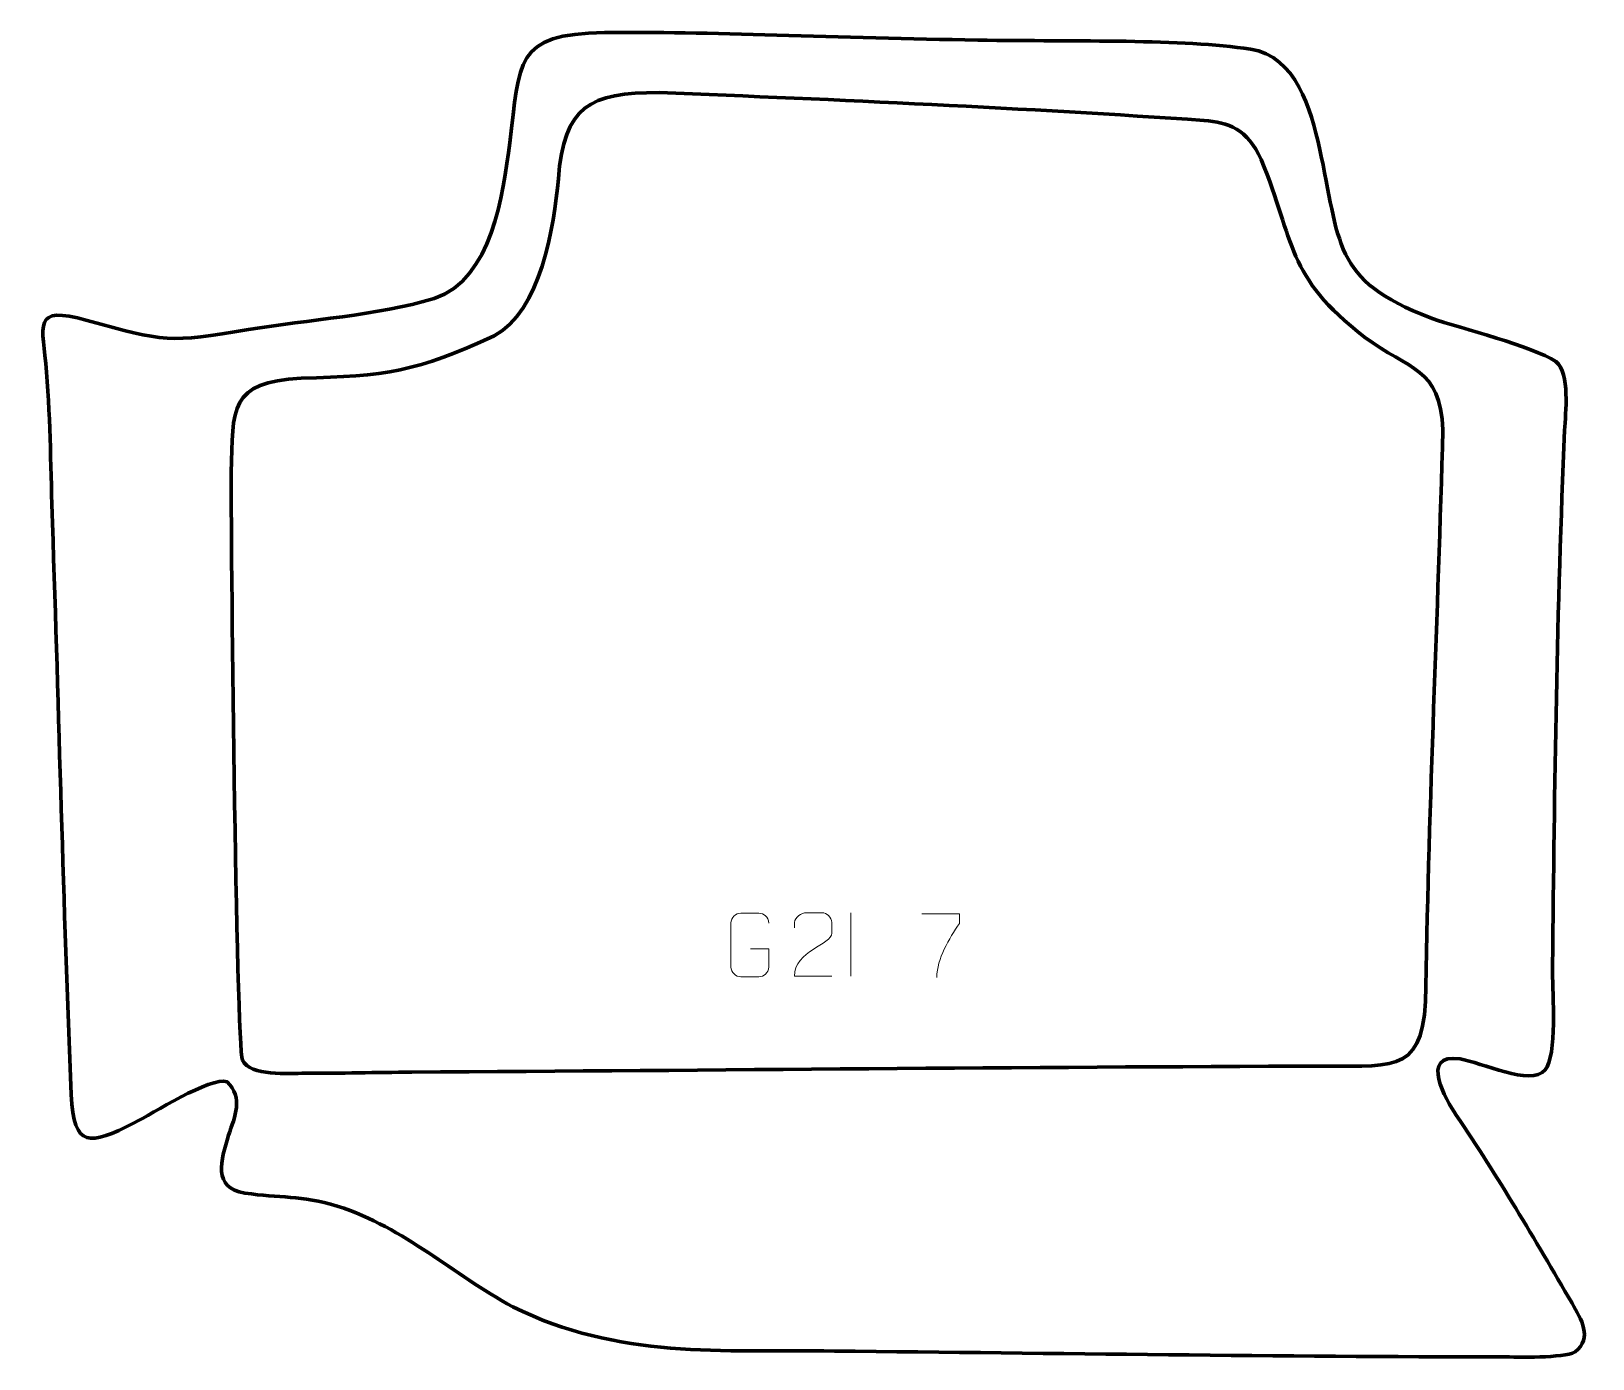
# Model space of a CAD drawing. Header units: millimetres. Extents: x 978 to 1591, y 272 to 793.
import ezdxf

# ---------------------------------------------------------------- set-up
doc = ezdxf.new("R2010")
doc.units = ezdxf.units.MM
doc.header["$MEASUREMENT"] = 0
doc.layers.add('layer 1', color=7, linetype='Continuous')
doc.layers.add('layer 2', color=7, linetype='Continuous')

msp = doc.modelspace()

# ---------------------------------------------------------------- linework, layer by layer
at = {"layer": 'layer 1', "color": 142, "lineweight": 158}
msp.add_open_spline([(1127.1144, 384.4245), (1246.666, 385.1671), (1366.2897, 386.4597), (1485.8316, 386.8177), (1485.8316, 386.8177), (1514.496, 386.9036), (1524.9008, 384.1527), (1525.3123, 418.0757), (1525.3123, 418.0757), (1526.4512, 491.0229), (1529.9944, 563.8437), (1531.9473, 636.7553), (1531.9473, 636.7553), (1530.9168, 661.6575), (1518.8532, 659.9834), (1501.1864, 673.2745), (1501.1864, 673.2745), (1470.0684, 697.332), (1473.9915, 710.5073), (1460.5699, 743.023), (1460.5699, 743.023), (1455.2729, 754.8901), (1447.7102, 757.723), (1438.0943, 758.3863), (1438.0943, 758.3863), (1369.0234, 763.1495), (1293.516, 766.6097), (1224.194, 769.3355), (1224.194, 769.3355), (1196.7681, 769.3837), (1186.8449, 764.089), (1184.5996, 735.4711), (1184.5996, 735.4711), (1182.931, 716.7851), (1177.5691, 683.3014), (1159.3511, 673.7355), (1159.3511, 673.7355), (1129.2397, 659.7048), (1116.5218, 657.8807), (1083.6268, 657.1209), (1083.6268, 657.1209), (1055.2441, 655.4996), (1056.7548, 645.4461), (1056.1688, 620.0725), (1056.1688, 620.0725), (1055.8507, 602.7889), (1058.084, 394.3618), (1060.5291, 389.2035), (1060.5291, 389.2035), (1063.6333, 382.6546), (1078.7458, 384.0189), (1085.1807, 384.0051), (1085.1807, 384.0051), (1099.1613, 383.9752), (1113.1348, 384.3172), (1127.1144, 384.4245)], degree=3, knots=[0, 0, 0, 0, 0.06666667, 0.06666667, 0.06666667, 0.06666667, 0.13333333, 0.13333333, 0.13333333, 0.13333333, 0.2, 0.2, 0.2, 0.2, 0.26666667, 0.26666667, 0.26666667, 0.26666667, 0.33333333, 0.33333333, 0.33333333, 0.33333333, 0.4, 0.4, 0.4, 0.4, 0.46666667, 0.46666667, 0.46666667, 0.46666667, 0.53333333, 0.53333333, 0.53333333, 0.53333333, 0.6, 0.6, 0.6, 0.6, 0.66666667, 0.66666667, 0.66666667, 0.66666667, 0.73333333, 0.73333333, 0.73333333, 0.73333333, 0.8, 0.8, 0.8, 0.8, 0.86666667, 0.86666667, 0.86666667, 0.86666667, 1, 1, 1, 1], dxfattribs=at)
at = {"layer": 'layer 2', "color": 242, "lineweight": 158}
msp.add_open_spline([(1575.0337, 426.479), (1575.742, 496.6558), (1576.7106, 566.4957), (1579.7475, 636.6282), (1579.7475, 636.6282), (1580.0827, 643.4226), (1582.0103, 658.9903), (1576.3141, 663.6136), (1576.3141, 663.6136), (1567.021, 669.8511), (1539.7261, 676.3327), (1527.1074, 680.8156), (1527.1074, 680.8156), (1488.0149, 695.5901), (1491.7545, 710.6845), (1483.4619, 747.5432), (1483.4619, 747.5432), (1480.0636, 762.6478), (1474.343, 783.6934), (1456.3518, 786.3969), (1456.3518, 786.3969), (1429.3299, 790.4575), (1389.0583, 789.3328), (1349.2705, 789.9467), (1349.2705, 789.9467), (1295.8061, 790.7717), (1241.2943, 793.4407), (1202.7437, 792.8901), (1202.7437, 792.8901), (1166.9264, 792.3785), (1169.6947, 781.4414), (1165.4965, 749.6346), (1165.4965, 749.6346), (1162.7426, 729.1615), (1158.6294, 696.0253), (1135.7724, 688.4058), (1135.7724, 688.4058), (1113.4298, 681.65), (1086.4455, 680.209), (1062.9794, 676.1925), (1062.9794, 676.1925), (1031.6797, 670.9766), (1029.9748, 671.3248), (999.6003, 679.78), (999.6003, 679.78), (977.597, 685.905), (982.0882, 678.2455), (983.618, 659.4454), (983.618, 659.4454), (985.217, 639.7951), (985.2681, 619.874), (985.9179, 600.1598), (985.9179, 600.1598), (988.507, 525.3565), (990.1193, 450.366), (993.3241, 375.6087), (993.3241, 375.6087), (994.4983, 354.2525), (1000.2202, 355.6521), (1018.0812, 364.4592), (1018.0812, 364.4592), (1024.7782, 367.9603), (1048.2057, 382.8712), (1054.5449, 380.6303), (1054.5449, 380.6303), (1060.9699, 374.2765), (1057.6497, 367.2428), (1055.0426, 359.6146), (1055.0426, 359.6146), (1052.1866, 349.8537), (1048.6044, 338.9866), (1061.5237, 336.9068), (1061.5237, 336.9068), (1075.2628, 334.8937), (1083.3566, 336.0963), (1097.7968, 331.8361), (1097.7968, 331.8361), (1124.9464, 322.9547), (1142.6732, 305.298), (1166.7433, 292.1666), (1166.7433, 292.1666), (1208.2797, 271.8099), (1248.2946, 275.2922), (1292.9965, 274.8559), (1292.9965, 274.8559), (1380.3441, 274.0025), (1467.969, 272.5682), (1555.2939, 272.548), (1555.2939, 272.548), (1561.3296, 272.5466), (1579.1246, 271.928), (1583.8813, 274.5156), (1583.8813, 274.5156), (1590.8108, 280.0669), (1586.2977, 287.3216), (1582.6658, 293.6038), (1582.6658, 293.6038), (1567.823, 319.149), (1553.7583, 342.9882), (1537.1896, 367.5589), (1537.1896, 367.5589), (1533.2378, 373.4193), (1522.4069, 392.057), (1538.6799, 389.6089), (1538.6799, 389.6089), (1546.9782, 388.3606), (1566.4531, 378.6833), (1572.1125, 385.3003), (1572.1125, 385.3003), (1576.7752, 390.752), (1575.093, 415.5886), (1575.033, 423.4621), (1575.033, 423.4621), (1575.033, 423.4621), (1575.0337, 426.479), (1575.0337, 426.479)], degree=3, knots=[0, 0, 0, 0, 0.03333333, 0.03333333, 0.03333333, 0.03333333, 0.06666667, 0.06666667, 0.06666667, 0.06666667, 0.1, 0.1, 0.1, 0.1, 0.13333333, 0.13333333, 0.13333333, 0.13333333, 0.16666667, 0.16666667, 0.16666667, 0.16666667, 0.2, 0.2, 0.2, 0.2, 0.23333333, 0.23333333, 0.23333333, 0.23333333, 0.26666667, 0.26666667, 0.26666667, 0.26666667, 0.3, 0.3, 0.3, 0.3, 0.33333333, 0.33333333, 0.33333333, 0.33333333, 0.36666667, 0.36666667, 0.36666667, 0.36666667, 0.4, 0.4, 0.4, 0.4, 0.43333333, 0.43333333, 0.43333333, 0.43333333, 0.46666667, 0.46666667, 0.46666667, 0.46666667, 0.5, 0.5, 0.5, 0.5, 0.53333333, 0.53333333, 0.53333333, 0.53333333, 0.56666667, 0.56666667, 0.56666667, 0.56666667, 0.6, 0.6, 0.6, 0.6, 0.63333333, 0.63333333, 0.63333333, 0.63333333, 0.66666667, 0.66666667, 0.66666667, 0.66666667, 0.7, 0.7, 0.7, 0.7, 0.73333333, 0.73333333, 0.73333333, 0.73333333, 0.76666667, 0.76666667, 0.76666667, 0.76666667, 0.8, 0.8, 0.8, 0.8, 0.83333333, 0.83333333, 0.83333333, 0.83333333, 0.86666667, 0.86666667, 0.86666667, 0.86666667, 0.9, 0.9, 0.9, 0.9, 0.93333333, 0.93333333, 0.93333333, 0.93333333, 1, 1, 1, 1], dxfattribs=at)
at = {"layer": 'layer 2', "color": 250, "lineweight": 9}
for points, knots in [([(1260.0605, 432.9198), (1260.0605, 432.9198), (1267.2286, 432.9198), (1267.2286, 432.9198), (1267.2286, 432.9198), (1267.2286, 432.9198), (1267.2286, 425.7517), (1267.2286, 425.7517), (1267.2286, 425.7517), (1267.0889, 423.4283), (1265.4117, 421.9487), (1263.2639, 421.9379), (1263.2639, 421.9379), (1260.9321, 421.9383), (1258.6001, 421.9383), (1256.2686, 421.9379), (1256.2686, 421.9379), (1254.3437, 421.8325), (1252.3715, 423.717), (1252.3827, 425.7343), (1252.3827, 425.7343), (1252.3831, 431.5044), (1252.3831, 437.2741), (1252.3827, 443.0434), (1252.3827, 443.0434), (1252.3869, 445.1815), (1254.1337, 446.9007), (1256.286, 446.8873), (1256.286, 446.8873), (1258.6117, 446.8873), (1260.9378, 446.8873), (1263.2639, 446.8873), (1263.2639, 446.8873), (1265.2106, 446.9227), (1267.202, 445.4312), (1267.2286, 442.9935)], [0, 0, 0, 0, 0.1, 0.1, 0.1, 0.1, 0.2, 0.2, 0.2, 0.2, 0.3, 0.3, 0.3, 0.3, 0.4, 0.4, 0.4, 0.4, 0.5, 0.5, 0.5, 0.5, 0.6, 0.6, 0.6, 0.6, 0.7, 0.7, 0.7, 0.7, 0.8, 0.8, 0.8, 0.8, 1, 1, 1, 1]), ([(1292.0256, 422.1037), (1287.1112, 422.104), (1282.1968, 422.104), (1277.2827, 422.1037), (1277.2827, 422.1037), (1277.2827, 432.036), (1291.9337, 434.6772), (1292.0256, 438.9875), (1292.0256, 438.9875), (1292.0253, 440.4116), (1292.0253, 441.8353), (1292.0256, 443.2586), (1292.0256, 443.2586), (1292.0087, 445.3357), (1289.8859, 447.0605), (1288.2149, 447.0778), (1288.2149, 447.0778), (1286.1417, 447.0774), (1284.0688, 447.0774), (1281.9964, 447.0778), (1281.9964, 447.0778), (1280.1743, 447.0943), (1277.3496, 445.3022), (1277.2827, 443.2086), (1277.2827, 443.2086), (1277.2827, 443.2086), (1277.2827, 441.1538), (1277.2827, 441.1538)], [0, 0, 0, 0, 0.125, 0.125, 0.125, 0.125, 0.25, 0.25, 0.25, 0.25, 0.375, 0.375, 0.375, 0.375, 0.5, 0.5, 0.5, 0.5, 0.625, 0.625, 0.625, 0.625, 0.75, 0.75, 0.75, 0.75, 1, 1, 1, 1]), ([(1327.3032, 446.6467), (1327.3032, 446.6467), (1342.1193, 446.6467), (1342.1193, 446.6467), (1342.1193, 446.6467), (1342.119, 445.3971), (1342.119, 444.1475), (1342.1193, 442.8977), (1342.1193, 442.8977), (1338.1249, 436.9006), (1333.2097, 429.067), (1333.2097, 421.6882)], [0, 0, 0, 0, 0.25, 0.25, 0.25, 0.25, 0.5, 0.5, 0.5, 0.5, 1, 1, 1, 1])]:
    msp.add_open_spline(points, degree=3, knots=knots, dxfattribs=at)
msp.add_open_spline([(1299.5169, 447.0778), (1299.5169, 447.0778), (1299.5169, 422.1037), (1299.5169, 422.1037)], degree=3, dxfattribs=at)

doc.saveas('drawing.dxf')
